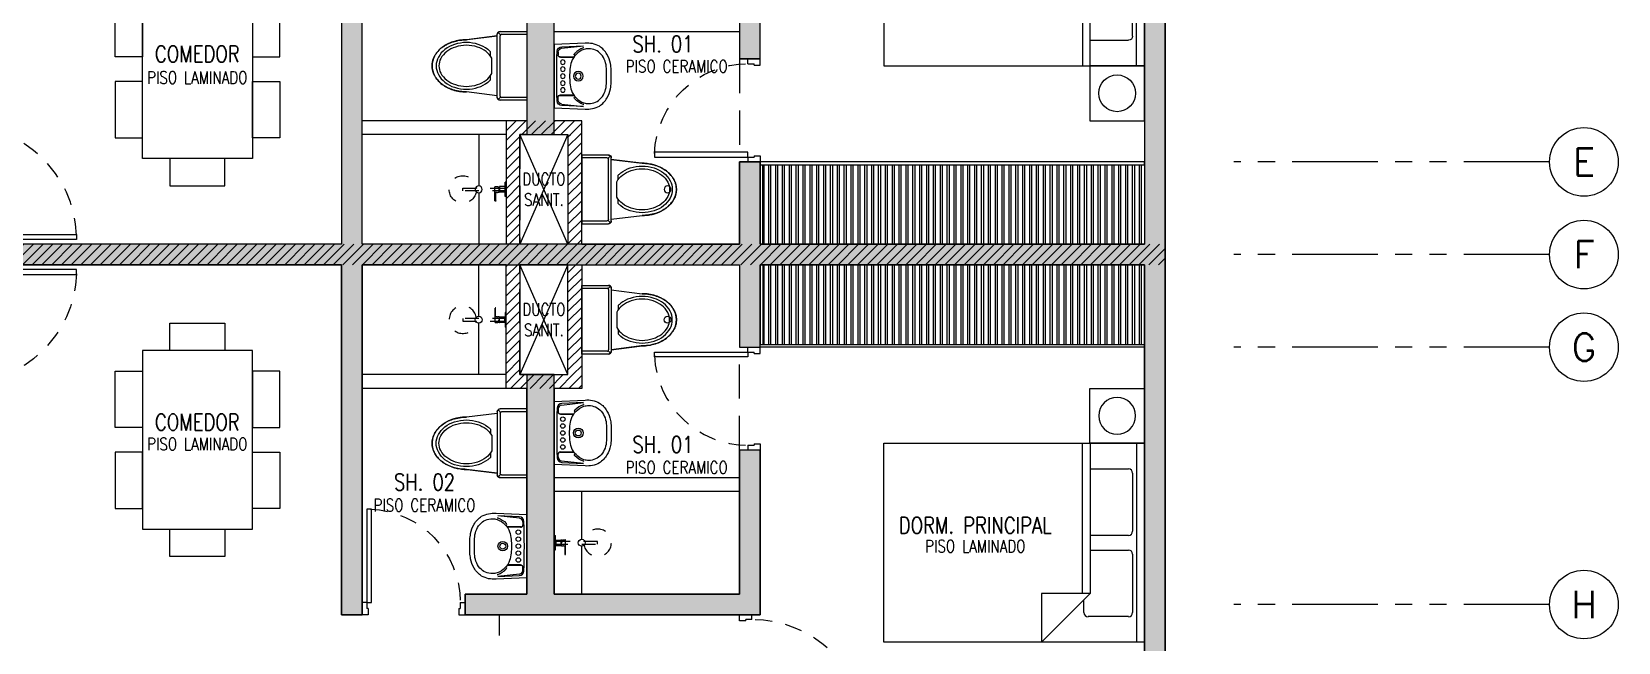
# Model space of a CAD drawing. Header units: millimetres. Extents: x 3765 to 3833, y 1327 to 1657.
# Drawn here: x 3810.27 to 3821.82, y 1410.84 to 1415.29 of the extents above; entities that cross this region are included whole.
import ezdxf
from ezdxf.enums import TextEntityAlignment as Align

# ---------------------------------------------------------------- set-up
doc = ezdxf.new("R2010")
doc.units = ezdxf.units.MM
for name, pattern in [('HIDDEN2', [0.1875, 0.125, -0.0625]), ('PHANTOM', [63.5, 31.75, -6.35, 6.35, -6.35, 6.35, -6.35]), ('PHANTOM2', [1.25, 0.625, -0.125, 0.125, -0.125, 0.125, -0.125]), ('X-REF_DP_Arquitectura$0$HIDDEN', [0.375, 0.25, -0.125])]:
    doc.linetypes.add(name, pattern=pattern)
doc.layers.get('0').update_dxf_attribs({"color": 251, "lineweight": 9})
doc.layers.get('DEFPOINTS').update_dxf_attribs({"color": 251, "lineweight": 9})
for name, color, linetype, lineweight in [('A-EJES', 251, 'PHANTOM', 13), ('A-LINEAS', 251, 'Continuous', 13), ('A-MOBILIARIO', 251, 'Continuous', 13), ('A-MURO BAJO', 251, 'Continuous', 13), ('A-MUROS', 251, 'Continuous', 13), ('A-SANITARIOS', 251, 'Continuous', 13), ('A-TEXTO-ACABADO PISO', 251, 'Continuous', 13), ('A-TEXTO-AMBIENTE', 251, 'Continuous', 13), ('A_20_Estructuras', 251, 'Continuous', 13), ('A_50_TextoAmbiente', 251, 'Continuous', 13), ('A_50_TextoIndicaciones', 251, 'Continuous', 13), ('A_50_Vigas', 251, 'X-REF_DP_Arquitectura$0$HIDDEN', 13), ('A_60_HatchEstructuras', 251, 'Continuous', 13), ('DLP_MOBILIARIO FIJO', 251, 'Continuous', 13), ('MURO CF 120', 251, 'Continuous', 13), ('MURO CF 60', 251, 'Continuous', 13)]:
    doc.layers.add(name, color=color, linetype=linetype, lineweight=lineweight)
doc.styles.add('ROMANS', font='romans.shx', dxfattribs={"width": 0.8})
pattern_1 = [(270, (22.9, -6.524964), (0.05, -9e-18), [])]
pattern_2 = [(45, (-21.67, -43.67528), (-0.03535534, 0.03535534), [])]

# ---------------------------------------------------------------- blocks, each defined once
blk = doc.blocks.new('EF-P112')
at = {"layer": 'A_60_HatchEstructuras'}
h = blk.add_hatch(color=256, dxfattribs=at)
h.dxf.hatch_style = 1
h.paths.add_polyline_path([(-1.6, -4.3), (-3.75, -4.3), (-3.75, -4.45), (-3.3, -4.45), (-3.3, -6.05), (-3.1, -6.05), (-3.1, -4.45), (-1.75, -4.45), (-1.75, -5.5), (-1.6, -5.5)], flags=17)
h.paths.add_polyline_path([(-1.6, -8.35), (-1.747, -8.35), (-1.75, -8.35), (-1.75, -9.4), (-3.1, -9.4), (-3.1, -7.8), (-3.3, -7.8), (-3.3, -9.4), (-3.75, -9.4), (-3.75, -9.55), (-1.6, -9.55)], flags=17)
h.paths.add_polyline_path([(-4.5, -7), (-1.75, -7), (-1.75, -7.6), (-1.6, -7.6), (-1.6, -7), (1.2, -7), (1.2, -10.95), (1.15, -10.95), (1.15, -11.05), (1.35, -11.05), (1.35, -2.8), (1.15, -2.8), (1.15, -2.9), (1.2, -2.9), (1.2, -6.85), (-1.6, -6.85), (-1.6, -6.25), (-1.75, -6.25), (-1.75, -6.85), (-4.5, -6.85), (-4.5, -4.3), (-4.65, -4.3), (-4.65, -6.85), (-7.5, -6.85), (-7.5, -7), (-4.65, -7), (-4.65, -9.55), (-4.5, -9.55)])
at = {"elevation": 0}
for points in [[(-3, -6.85), (-3.35, -6.05)], [(-3, -6.05), (-3.35, -6.85)], [(-3, -7.8), (-3.35, -7)], [(-3, -7), (-3.35, -7.8)]]:
    blk.add_lwpolyline(points, dxfattribs=at)
at = {"layer": 'A_20_Estructuras'}
for points in [[(1.2, -2.9), (1.2, -6.85), (-1.6, -6.85), (-1.6, -6.25), (-1.75, -6.25), (-1.75, -6.85), (-4.5, -6.85), (-4.5, -4.3)], [(-4.65, -4.3), (-4.65, -6.85), (-7.5, -6.85)], [(-7.5, -7), (-4.65, -7), (-4.65, -9.55), (-4.5, -9.55), (-4.5, -7), (-1.75, -7), (-1.75, -7.6), (-1.6, -7.6), (-1.6, -7), (1.2, -7), (1.2, -10.95), (1.15, -10.95), (1.15, -11.05), (1.35, -11.05), (1.35, -2.8)]]:
    blk.add_lwpolyline(points, dxfattribs=at)
for points in [[(-1.6, -4.3), (-3.75, -4.3), (-3.75, -4.45), (-3.3, -4.45), (-3.3, -6.05), (-3.1, -6.05), (-3.1, -4.45), (-1.75, -4.45), (-1.75, -5.5), (-1.6, -5.5)], [(-1.6, -8.35), (-1.747, -8.35), (-1.75, -8.35), (-1.75, -9.4), (-3.1, -9.4), (-3.1, -7.8), (-3.3, -7.8), (-3.3, -9.4), (-3.75, -9.4), (-3.75, -9.55), (-1.6, -9.55)]]:
    blk.add_lwpolyline(points, close=True, dxfattribs=at)
at = {"layer": 'A_50_Vigas'}
for points in [[(-1.75, -5.5), (-1.75, -6.25)], [(-3.3, -6.05), (-3.35, -6.05), (-3.35, -6.85)], [(-3.1, -6.05), (-3, -6.05), (-3, -6.85)], [(-3.3, -7.8), (-3.35, -7.8), (-3.35, -7)], [(-3.1, -7.8), (-3, -7.8), (-3, -7)], [(-1.75, -8.35), (-1.75, -7.6)], [(-3.5, -10.45), (-3.5, -9.55)]]:
    blk.add_lwpolyline(points, dxfattribs=at)
blk = doc.blocks.new('ducha marsano')
at = {"linetype": 'HIDDEN2', "ltscale": 0.5, "extrusion": (-4.9425e-10, -7.91123e-10, -1)}
for p, q in [((-0.01, 0), (0.01, 0)), ((0.01, 0), (0.01, -0.316)), ((-0.02, -0.08), (-0.02, -0.06)), ((0.021, -0.082), (-0.019, -0.082)), ((-0.015, -0.058), (-0.016, -0.058)), ((-0.01, -0.316), (-0.01, 0)), ((0.022, -0.052), (0, -0.052)), ((0.025, -0.082), (0.021, -0.082)), ((0.022, -0.052), (0.022, -0.063)), ((0.022, -0.068), (0.022, -0.077)), ((0.022, -0.077), (0.025, -0.077)), ((0.025, -0.077), (0.077, -0.077)), ((0.077, -0.082), (0.025, -0.082)), ((0.077, -0.077), (0.082, -0.077)), ((0.082, -0.082), (0.077, -0.082)), ((0.082, -0.077), (0.084, -0.077)), ((0.082, -0.077), (0.082, -0.077)), ((0.084, -0.082), (0.082, -0.082)), ((0.082, -0.082), (0.082, -0.082)), ((0.086, -0.078), (0.086, -0.08)), ((0.01, -0.316), (-0.01, -0.316))]:
    blk.add_line(p, q, dxfattribs=at)
for centre, radius, start, end in [((0.019, -0.08), 0.0015, 270, 360), ((0, -0.046), 0.02, 323.9581, 354.9298), ((0, -0.046), 0.02, 185.0702, 195.2705), ((-0.084, -0.078), 0.0015, 90, 180), ((-0.084, -0.08), 0.0015, 180, 270), ((0, -0.316), 0.1, 95.7392, 84.2608)]:
    blk.add_arc(centre, radius, start, end, dxfattribs=at)
at = {"linetype": 'HIDDEN2', "ltscale": 0.5, "extrusion": (-4.94252e-10, -7.91124e-10, -1)}
blk.add_ellipse((0, -0.052), major_axis=(-0.0225, -0.0095), ratio=0.001448, start_param=0.425436, end_param=1.567366, dxfattribs=at)
at = {"linetype": 'HIDDEN2', "ltscale": 0.5}
for points, degree in [([(-0.031, 0), (0, 0), (0.03, 0)], 2), ([(0.03, 0), (0.041, 0), (0.052, 0)], 2), ([(0.052, 0), (0.052, -0.004), (0.052, -0.008)], 2), ([(-0.053, 0), (-0.053, -0.004), (-0.053, -0.008)], 2), ([(-0.053, 0), (-0.042, 0), (-0.031, 0)], 2), ([(-0.053, -0.008), (-0.053, -0.008), (-0.053, -0.008)], 2), ([(0.03, -0.008), (0, -0.008), (-0.031, -0.008)], 2), ([(-0.022, -0.008), (-0.022, -0.009), (-0.022, -0.011)], 2), ([(-0.021, -0.011), (-0.007, -0.011), (0.007, -0.011), (0.021, -0.011)], 3), ([(-0.02, -0.011), (-0.02, -0.029), (-0.02, -0.048)], 2), ([(-0.02, -0.048), (0, -0.048), (0.02, -0.048)], 2), ([(0.02, -0.011), (0.02, -0.029), (0.02, -0.048)], 2), ([(0.022, -0.008), (0.022, -0.009), (0.022, -0.011)], 2)]:
    blk.add_open_spline(points, degree=degree, dxfattribs=at)
for points, weights in [([(-0.053, -0.008), (-0.053, -0.008), (-0.053, -0.008)], [1, 0.990847086912, 0.982266230892]), ([(-0.052, -0.008), (-0.053, -0.008), (-0.053, -0.008)], [1, 0.707106781193, 1]), ([(-0.022, -0.011), (-0.022, -0.011), (-0.021, -0.011)], [1, 0.70710678154, 1]), ([(-0.02, -0.048), (-0.02, -0.048), (-0.02, -0.048)], [1, 0.707106780138, 1]), ([(0.02, -0.048), (0.02, -0.048), (0.02, -0.048)], [1, 0.707106779703, 1]), ([(0.021, -0.011), (0.021, -0.011), (0.021, -0.011)], [1, 0.992411795776, 1]), ([(0.052, -0.008), (0.052, -0.008), (0.052, -0.008)], [1, 0.992411795771, 1])]:
    blk.add_rational_spline(points, weights, degree=2, dxfattribs=at)
for points, knots in [([(-0.031, -0.008), (-0.033, -0.008), (-0.037, -0.008), (-0.042, -0.008), (-0.046, -0.008), (-0.049, -0.008), (-0.051, -0.008), (-0.052, -0.008), (-0.052, -0.008)], [0, 0, 0, 0, 8.104572, 12.495263, 16.885954, 21.276645, 25.667336, 33.771908, 33.771908, 33.771908, 33.771908]), ([(0.022, -0.068), (0.022, -0.068), (0.022, -0.068), (0.022, -0.068), (0.022, -0.068), (0.022, -0.067), (0.022, -0.067), (0.022, -0.066), (0.022, -0.066), (0.022, -0.065), (0.022, -0.065), (0.022, -0.064), (0.022, -0.064), (0.022, -0.063), (0.022, -0.063), (0.022, -0.063), (0.022, -0.063), (0.022, -0.063)], [0.4148436, 0.4148436, 0.4148436, 0.4148436, 0.5185541, 0.5185541, 0.6222645, 0.6222645, 0.7259759, 0.7259759, 0.8296873, 0.8296873, 0.9333987, 0.9333987, 1.03711, 1.03711, 1.1408205, 1.1408205, 1.2445309, 1.2445309, 1.2445309, 1.2445309]), ([(0.052, -0.008), (0.052, -0.008), (0.051, -0.008), (0.049, -0.008), (0.046, -0.008), (0.042, -0.008), (0.037, -0.008), (0.033, -0.008), (0.03, -0.008)], [0, 0, 0, 0, 8.104572, 12.495263, 16.885954, 21.276645, 25.667336, 33.771908, 33.771908, 33.771908, 33.771908])]:
    blk.add_open_spline(points, degree=3, knots=knots, dxfattribs=at)
for points, weights, degree, knots in [([(0.021, -0.011), (0.021, -0.011), (0.021, -0.011), (0.021, -0.011), (0.021, -0.011), (0.022, -0.011), (0.022, -0.011)], [0.918641037743, 0.918640949346, 0.918640860949, 0.918640772552, 0.789223156395, 0.789223156395, 0.918640772552], 3, [0.1238988, 0.1238988, 0.1238988, 0.1238988, 0.1238993, 0.1238993, 0.1238993, 0.78603, 0.78603, 0.78603, 0.78603]), ([(0.052, -0.008), (0.052, -0.008), (0.052, -0.008), (0.052, -0.008), (0.052, -0.008)], [0.918641037749, 0.918640905153, 0.918640772558, 0.724517853988, 0.918640772558], 2, [0.1238988, 0.1238988, 0.1238988, 0.1238993, 0.1238993, 0.7860311, 0.7860311, 0.7860311])]:
    blk.add_rational_spline(points, weights, degree=degree, knots=knots, dxfattribs=at)
blk = doc.blocks.new('*U86')
for p, q in [((0.01, 0.855), (0.01, 0.9)), ((0.055, 0.855), (0.01, 0.855)), ((0.1, 0.865), (0.055, 0.865)), ((0.055, 0.855), (0.055, 0.865)), ((0.1, 0.865), (0.1, 0.9)), ((0.055, 0.045), (0.01, 0.045)), ((0.01, 0.045), (0.01, 0)), ((0.055, 0.045), (0.055, 0.035)), ((0.1, 0.035), (0.055, 0.035)), ((0.1, 0.035), (0.1, 0))]:
    blk.add_line(p, q)
blk.add_lwpolyline([(0.93, 0.07), (0.93, 0.035), (0.1, 0.035), (0.1, 0.07)], close=True)
at = {"color": 7, "linetype": 'HIDDEN2'}
blk.add_arc((0.1, 0.034), 0.831, 2.2301, 89.9672, dxfattribs=at)
blk = doc.blocks.new('A$C3E6679A6')
for p, q in [((0, 1.904), (1.45, 1.904)), ((0, 1.844), (0, 1.904)), ((1.45, 1.904), (1.45, 1.844))]:
    blk.add_line(p, q)
at = {"linetype": 'Continuous'}
for p, q in [((0, 1.844), (1.45, 1.844)), ((0, 0.004), (0, 1.844)), ((0.187, 1.509), (0.187, 1.786)), ((0.217, 1.817), (0.641, 1.817)), ((0.672, 1.786), (0.672, 1.509)), ((0.778, 1.509), (0.778, 1.786)), ((0.809, 1.817), (1.233, 1.817)), ((1.263, 1.786), (1.263, 1.493)), ((1.45, 1.844), (1.45, 0.004)), ((0, 1.508), (1.095, 1.508)), ((1.45, 1.154), (1.095, 1.508)), ((1.095, 1.508), (1.095, 1.154)), ((1.095, 1.452), (0, 1.452)), ((1.233, 1.462), (1.142, 1.462)), ((1.095, 1.154), (1.45, 1.154)), ((1.45, 0.004), (0, 0.004))]:
    blk.add_line(p, q, dxfattribs=at)
for centre, start, end in [((0.217, 1.786), 90, 180), ((0.641, 1.786), 0, 90), ((0.809, 1.786), 90, 180), ((1.233, 1.786), 0, 90), ((1.233, 1.493), 270, 0)]:
    blk.add_arc(centre, 0.0306, start, end, dxfattribs=at)
at = {"layer": 'DEFPOINTS', "color": 0, "linetype": 'ByBlock'}
for p in [(0, 1.904), (0, 0)]:
    blk.add_point(p, dxfattribs=at)
blk = doc.blocks.new('A$C2EBA15F5')
blk.add_lwpolyline([(0, 0.4), (0, 0), (0.4, 0), (0.4, 0.4)], close=True)
blk.add_circle((0.2, 0.2), 0.134)
blk = doc.blocks.new('SIFON JET_PLANTA')
at = {"extrusion": (-2.64698e-23, 6.61744e-24, -1)}
for p, q in [((-0.215, 0.232, 0), (-0.214, 0.236, 0)), ((-0.215, 0.228, 0), (-0.215, 0.232, 0)), ((-0.214, 0.236, 0), (-0.213, 0.239, 0)), ((-0.213, 0.239, 0), (-0.211, 0.242, 0)), ((-0.211, 0.242, 0), (-0.209, 0.244, 0)), ((-0.209, 0.244, 0), (-0.208, 0.245, 0)), ((-0.208, 0.245, 0), (-0.205, 0.247, 0)), ((-0.205, 0.247, 0), (-0.201, 0.249, 0)), ((-0.201, 0.249, 0), (-0.195, 0.25, 0)), ((-0.195, 0.25, 0), (-0.195, 0.25, 0)), ((-0.195, 0.25, 0), (-0.161, 0.25, 0)), ((-0.161, 0.25, 0), (-0.097, 0.25, 0)), ((-0.097, 0.25, 0), (-0.032, 0.25, 0)), ((-0.032, 0.25, 0), (0, 0.25, 0)), ((0, 0.25, 0), (0, -0.25, 0)), ((-0.639, 0.115, 0), (-0.633, 0.121, 0)), ((-0.633, 0.121, 0), (-0.63, 0.123, 0)), ((-0.63, 0.123, 0), (-0.625, 0.128, 0)), ((-0.625, 0.128, 0), (-0.621, 0.131, 0)), ((-0.621, 0.131, 0), (-0.617, 0.134, 0)), ((-0.617, 0.134, 0), (-0.611, 0.139, 0)), ((-0.611, 0.139, 0), (-0.606, 0.142, 0)), ((-0.606, 0.142, 0), (-0.6, 0.146, 0)), ((-0.6, 0.146, 0), (-0.596, 0.148, 0)), ((-0.596, 0.148, 0), (-0.591, 0.152, 0)), ((-0.591, 0.152, 0), (-0.586, 0.154, 0)), ((-0.586, 0.154, 0), (-0.579, 0.158, 0)), ((-0.579, 0.158, 0), (-0.569, 0.163, 0)), ((-0.569, 0.163, 0), (-0.552, 0.17, 0)), ((-0.552, 0.17, 0), (-0.546, 0.172, 0)), ((-0.546, 0.172, 0), (-0.538, 0.175, 0)), ((-0.538, 0.175, 0), (-0.535, 0.176, 0)), ((-0.535, 0.176, 0), (-0.526, 0.178, 0)), ((-0.526, 0.178, 0), (-0.522, 0.18, 0)), ((-0.522, 0.18, 0), (-0.515, 0.181, 0)), ((-0.515, 0.181, 0), (-0.508, 0.183, 0)), ((-0.508, 0.183, 0), (-0.502, 0.184, 0)), ((-0.502, 0.184, 0), (-0.486, 0.187, 0)), ((-0.486, 0.187, 0), (-0.476, 0.188, 0)), ((-0.476, 0.188, 0), (-0.473, 0.188, 0)), ((-0.473, 0.188, 0), (-0.464, 0.189, 0)), ((-0.464, 0.189, 0), (-0.455, 0.19, 0)), ((-0.455, 0.19, 0), (-0.449, 0.19, 0)), ((-0.449, 0.19, 0), (-0.44, 0.19, 0)), ((-0.44, 0.19, 0), (-0.432, 0.191, 0)), ((-0.432, 0.191, 0), (-0.215, 0.218, 0)), ((-0.215, 0.223, 0), (-0.215, 0.228, 0)), ((-0.215, 0.218, 0), (-0.215, 0.223, 0)), ((-0.69, 0.01, 0), (-0.689, 0.014, 0)), ((-0.69, 0.004, 0), (-0.69, 0.01, 0)), ((-0.69, 0, 0), (-0.69, 0.004, 0)), ((-0.689, 0.019, 0), (-0.688, 0.024, 0)), ((-0.689, 0.014, 0), (-0.689, 0.019, 0)), ((-0.688, 0.024, 0), (-0.687, 0.028, 0)), ((-0.688, 0.024, 0), (-0.688, 0.024, 0)), ((-0.687, 0.031, 0), (-0.685, 0.036, 0)), ((-0.687, 0.028, 0), (-0.687, 0.031, 0)), ((-0.685, 0.036, 0), (-0.684, 0.042, 0)), ((-0.685, 0.036, 0), (-0.685, 0.036, 0)), ((-0.684, 0.042, 0), (-0.682, 0.048, 0)), ((-0.684, 0.042, 0), (-0.684, 0.042, 0)), ((-0.682, 0.048, 0), (-0.68, 0.052, 0)), ((-0.68, 0.052, 0), (-0.679, 0.055, 0)), ((-0.679, 0.055, 0), (-0.678, 0.058, 0)), ((-0.678, 0.058, 0), (-0.674, 0.066, 0)), ((-0.674, 0.066, 0), (-0.672, 0.07, 0)), ((-0.674, 0.066, 0), (-0.674, 0.066, 0)), ((-0.672, 0.07, 0), (-0.671, 0.073, 0)), ((-0.671, 0.073, 0), (-0.669, 0.076, 0)), ((-0.669, 0.076, 0), (-0.667, 0.078, 0)), ((-0.667, 0.078, 0), (-0.665, 0.082, 0)), ((-0.665, 0.082, 0), (-0.663, 0.085, 0)), ((-0.663, 0.085, 0), (-0.661, 0.088, 0)), ((-0.661, 0.088, 0), (-0.657, 0.094, 0)), ((-0.657, 0.094, 0), (-0.653, 0.098, 0)), ((-0.657, 0.094, 0), (-0.657, 0.094, 0)), ((-0.653, 0.098, 0), (-0.65, 0.102, 0)), ((-0.653, 0.098, 0), (-0.653, 0.098, 0)), ((-0.65, 0.102, 0), (-0.645, 0.108, 0)), ((-0.645, 0.108, 0), (-0.639, 0.115, 0)), ((-0.69, -0.007, 0), (-0.69, 0, 0)), ((-0.69, -0.011, 0), (-0.69, -0.007, 0)), ((-0.689, -0.016, 0), (-0.69, -0.011, 0)), ((-0.688, -0.023, 0), (-0.689, -0.016, 0)), ((-0.688, -0.026, 0), (-0.688, -0.023, 0)), ((-0.687, -0.03, 0), (-0.688, -0.026, 0)), ((-0.686, -0.032, 0), (-0.687, -0.03, 0)), ((-0.685, -0.036, 0), (-0.686, -0.032, 0)), ((-0.684, -0.042, 0), (-0.685, -0.036, 0)), ((-0.683, -0.046, 0), (-0.684, -0.042, 0)), ((-0.681, -0.049, 0), (-0.683, -0.046, 0)), ((-0.68, -0.052, 0), (-0.681, -0.049, 0)), ((-0.679, -0.055, 0), (-0.68, -0.052, 0)), ((-0.678, -0.058, 0), (-0.679, -0.055, 0)), ((-0.677, -0.06, 0), (-0.678, -0.058, 0)), ((-0.675, -0.064, 0), (-0.677, -0.06, 0)), ((-0.672, -0.07, 0), (-0.675, -0.064, 0)), ((-0.671, -0.073, 0), (-0.672, -0.07, 0)), ((-0.668, -0.077, 0), (-0.671, -0.073, 0)), ((-0.665, -0.083, 0), (-0.668, -0.077, 0)), ((-0.662, -0.086, 0), (-0.665, -0.083, 0)), ((-0.66, -0.09, 0), (-0.662, -0.086, 0)), ((-0.655, -0.096, 0), (-0.66, -0.09, 0)), ((-0.649, -0.103, 0), (-0.655, -0.096, 0)), ((-0.646, -0.107, 0), (-0.649, -0.103, 0)), ((-0.64, -0.114, 0), (-0.646, -0.107, 0)), ((-0.638, -0.116, 0), (-0.64, -0.114, 0)), ((-0.635, -0.119, 0), (-0.638, -0.116, 0)), ((-0.634, -0.12, 0), (-0.635, -0.119, 0)), ((-0.635, -0.119, 0), (-0.635, -0.119, 0)), ((-0.632, -0.122, 0), (-0.634, -0.12, 0)), ((-0.63, -0.123, 0), (-0.632, -0.122, 0)), ((-0.632, -0.122, 0), (-0.632, -0.122, 0)), ((-0.629, -0.124, 0), (-0.63, -0.123, 0)), ((-0.628, -0.125, 0), (-0.629, -0.124, 0)), ((-0.626, -0.127, 0), (-0.628, -0.125, 0)), ((-0.625, -0.128, 0), (-0.626, -0.127, 0)), ((-0.623, -0.129, 0), (-0.625, -0.128, 0)), ((-0.625, -0.128, 0), (-0.625, -0.128, 0)), ((-0.622, -0.13, 0), (-0.623, -0.129, 0)), ((-0.621, -0.131, 0), (-0.622, -0.13, 0)), ((-0.62, -0.132, 0), (-0.621, -0.131, 0)), ((-0.619, -0.132, 0), (-0.62, -0.132, 0)), ((-0.618, -0.133, 0), (-0.619, -0.132, 0)), ((-0.617, -0.134, 0), (-0.618, -0.133, 0)), ((-0.615, -0.135, 0), (-0.617, -0.134, 0)), ((-0.614, -0.136, 0), (-0.615, -0.135, 0)), ((-0.612, -0.138, 0), (-0.614, -0.136, 0)), ((-0.609, -0.14, 0), (-0.612, -0.138, 0)), ((-0.607, -0.141, 0), (-0.609, -0.14, 0)), ((-0.606, -0.142, 0), (-0.607, -0.141, 0)), ((-0.604, -0.143, 0), (-0.606, -0.142, 0)), ((-0.602, -0.145, 0), (-0.604, -0.143, 0)), ((-0.6, -0.146, 0), (-0.602, -0.145, 0)), ((-0.599, -0.147, 0), (-0.6, -0.146, 0)), ((-0.596, -0.148, 0), (-0.599, -0.147, 0)), ((-0.595, -0.149, 0), (-0.596, -0.148, 0)), ((-0.594, -0.15, 0), (-0.595, -0.149, 0)), ((-0.592, -0.151, 0), (-0.594, -0.15, 0)), ((-0.59, -0.152, 0), (-0.592, -0.151, 0)), ((-0.587, -0.154, 0), (-0.59, -0.152, 0)), ((-0.583, -0.156, 0), (-0.587, -0.154, 0)), ((-0.578, -0.159, 0), (-0.583, -0.156, 0)), ((-0.576, -0.16, 0), (-0.578, -0.159, 0)), ((-0.574, -0.161, 0), (-0.576, -0.16, 0)), ((-0.57, -0.163, 0), (-0.574, -0.161, 0)), ((-0.568, -0.164, 0), (-0.57, -0.163, 0)), ((-0.566, -0.164, 0), (-0.568, -0.164, 0)), ((-0.564, -0.165, 0), (-0.566, -0.164, 0)), ((-0.561, -0.166, 0), (-0.564, -0.165, 0)), ((-0.56, -0.167, 0), (-0.561, -0.166, 0)), ((-0.557, -0.168, 0), (-0.56, -0.167, 0)), ((-0.554, -0.169, 0), (-0.557, -0.168, 0)), ((-0.551, -0.171, 0), (-0.554, -0.169, 0)), ((-0.549, -0.171, 0), (-0.551, -0.171, 0)), ((-0.546, -0.172, 0), (-0.549, -0.171, 0)), ((-0.545, -0.173, 0), (-0.546, -0.172, 0)), ((-0.543, -0.173, 0), (-0.545, -0.173, 0)), ((-0.541, -0.174, 0), (-0.543, -0.173, 0)), ((-0.538, -0.175, 0), (-0.541, -0.174, 0)), ((-0.535, -0.176, 0), (-0.538, -0.175, 0)), ((-0.538, -0.175, 0), (-0.538, -0.175, 0)), ((-0.532, -0.177, 0), (-0.535, -0.176, 0)), ((-0.53, -0.178, 0), (-0.532, -0.177, 0)), ((-0.527, -0.178, 0), (-0.53, -0.178, 0)), ((-0.524, -0.179, 0), (-0.527, -0.178, 0)), ((-0.527, -0.178, 0), (-0.527, -0.178, 0)), ((-0.522, -0.18, 0), (-0.524, -0.179, 0)), ((-0.518, -0.181, 0), (-0.522, -0.18, 0)), ((-0.515, -0.181, 0), (-0.518, -0.181, 0)), ((-0.512, -0.182, 0), (-0.515, -0.181, 0)), ((-0.509, -0.183, 0), (-0.512, -0.182, 0)), ((-0.507, -0.183, 0), (-0.509, -0.183, 0)), ((-0.502, -0.184, 0), (-0.507, -0.183, 0)), ((-0.497, -0.185, 0), (-0.502, -0.184, 0)), ((-0.495, -0.185, 0), (-0.497, -0.185, 0)), ((-0.497, -0.185, 0), (-0.497, -0.185, 0)), ((-0.494, -0.186, 0), (-0.495, -0.185, 0)), ((-0.492, -0.186, 0), (-0.494, -0.186, 0)), ((-0.488, -0.186, 0), (-0.492, -0.186, 0)), ((-0.486, -0.187, 0), (-0.488, -0.186, 0)), ((-0.482, -0.187, 0), (-0.486, -0.187, 0)), ((-0.481, -0.187, 0), (-0.482, -0.187, 0)), ((-0.478, -0.188, 0), (-0.481, -0.187, 0)), ((-0.476, -0.188, 0), (-0.478, -0.188, 0)), ((-0.473, -0.188, 0), (-0.476, -0.188, 0)), ((-0.469, -0.189, 0), (-0.473, -0.188, 0)), ((-0.465, -0.189, 0), (-0.469, -0.189, 0)), ((-0.464, -0.189, 0), (-0.465, -0.189, 0)), ((-0.465, -0.189, 0), (-0.465, -0.189, 0)), ((-0.462, -0.189, 0), (-0.464, -0.189, 0)), ((-0.459, -0.189, 0), (-0.462, -0.189, 0)), ((-0.457, -0.19, 0), (-0.459, -0.189, 0)), ((-0.455, -0.19, 0), (-0.457, -0.19, 0)), ((-0.452, -0.19, 0), (-0.455, -0.19, 0)), ((-0.449, -0.19, 0), (-0.452, -0.19, 0)), ((-0.447, -0.19, 0), (-0.449, -0.19, 0)), ((-0.443, -0.19, 0), (-0.447, -0.19, 0)), ((-0.44, -0.19, 0), (-0.443, -0.19, 0)), ((-0.215, -0.218, 0), (-0.44, -0.19, 0)), ((-0.215, -0.227, 0), (-0.215, -0.218, 0)), ((-0.215, -0.23, 0), (-0.215, -0.227, 0)), ((-0.215, -0.233, 0), (-0.215, -0.23, 0)), ((-0.214, -0.237, 0), (-0.215, -0.233, 0)), ((-0.213, -0.239, 0), (-0.214, -0.237, 0)), ((-0.214, -0.237, 0), (-0.214, -0.237, 0)), ((-0.211, -0.242, 0), (-0.213, -0.239, 0)), ((-0.213, -0.239, 0), (-0.213, -0.239, 0)), ((-0.209, -0.244, 0), (-0.211, -0.242, 0)), ((-0.211, -0.242, 0), (-0.211, -0.242, 0)), ((-0.211, -0.242, 0), (-0.211, -0.242, 0)), ((-0.207, -0.246, 0), (-0.209, -0.244, 0)), ((-0.209, -0.244, 0), (-0.209, -0.244, 0)), ((-0.209, -0.244, 0), (-0.209, -0.244, 0)), ((-0.203, -0.248, 0), (-0.207, -0.246, 0)), ((-0.207, -0.246, 0), (-0.207, -0.246, 0)), ((-0.2, -0.249, 0), (-0.203, -0.248, 0)), ((-0.203, -0.248, 0), (-0.203, -0.248, 0)), ((-0.195, -0.25, 0), (-0.2, -0.249, 0)), ((0, -0.25, 0), (-0.195, -0.25, 0))]:
    blk.add_line(p, q, dxfattribs=at)
for p, q in [((-0.209, 0.244, 0), (-0.192, 0.227, 0)), ((-0.195, 0.25, 0), (0, 0.25, 0)), ((0, 0.25, 0), (0, -0.25, 0)), ((-0.215, 0.218, 0), (-0.44, 0.19, 0)), ((-0.215, -0.23, 0), (-0.215, 0.23, 0)), ((-0.195, -0.22, 0), (-0.195, 0.22, 0)), ((-0.185, 0.23, 0), (0, 0.23, 0)), ((-0.265, 0.072, 0), (-0.265, 0.103, 0)), ((-0.255, -0.056, 0), (-0.255, 0.056, 0)), ((-0.265, -0.103, 0), (-0.265, -0.072, 0)), ((-0.215, -0.218, 0), (-0.44, -0.19, 0)), ((-0.209, -0.244, 0), (-0.192, -0.227, 0)), ((0, -0.23, 0), (-0.185, -0.23, 0)), ((0, -0.25, 0), (-0.195, -0.25, 0))]:
    blk.add_line(p, q)
at = {"elevation": 0}
for points in [[(-0.265, 0.103, 0.0362), (-0.284, 0.12, 0.08725), (-0.353, 0.156, 0.077598), (-0.44, 0.17, 0.077598), (-0.527, 0.156, 0.08725), (-0.596, 0.12, 0.105601), (-0.644, 0.063, 0.12364), (-0.66, 0, 0.12364), (-0.644, -0.063, 0.105601), (-0.596, -0.12, 0.08725), (-0.527, -0.156, 0.077598), (-0.44, -0.17, 0.077598)], [(-0.255, 0.056, 0.100268), (-0.297, 0.104, 0.08725), (-0.36, 0.137, 0.077598), (-0.44, 0.15, 0.077598), (-0.52, 0.137, 0.08725), (-0.583, 0.104, 0.105601), (-0.627, 0.053, 0.12364), (-0.64, 0, 0.12364), (-0.627, -0.053, 0.105601), (-0.583, -0.104, 0.08725), (-0.52, -0.137, 0.077598), (-0.44, -0.15, 0.077598)], [(-0.44, -0.15, 0.077598), (-0.36, -0.137, 0.08725), (-0.297, -0.104, 0.100268), (-0.255, -0.056, 0.12364)], [(-0.44, -0.17, 0.077598), (-0.353, -0.156, 0.08725), (-0.284, -0.12, 0.0362), (-0.265, -0.103, 0.12364)]]:
    blk.add_lwpolyline(points, format="xyb", dxfattribs=at)
for centre, radius, start, end in [((-0.195, 0.23, 0), 0.02, 90, 180), ((-0.494, -0.027, 0), 0.203, 127.2348, 151.4088), ((-0.461, -0.07, 0), 0.257, 107.4741, 127.2348), ((-0.44, -0.138, 0), 0.328, 90, 107.4741), ((-0.185, 0.22, 0), 0.01, 90, 180), ((-0.544, 0, 0), 0.146, 151.4088, 180), ((-0.544, 0, 0), 0.146, 180, 208.5912), ((-0.494, 0.027, 0), 0.203, 208.5912, 232.7652), ((-0.461, 0.07, 0), 0.257, 232.7652, 252.5259), ((-0.44, 0.138, 0), 0.328, 252.5259, 270), ((-0.195, -0.23, 0), 0.02, 180, 270), ((-0.185, -0.22, 0), 0.01, 180, 270)]:
    blk.add_arc(centre, radius, start, end)
blk = doc.blocks.new('BOWL-ITALGRIF_VARADERO_01')
for p, q in [((-0.203, -0.197), (-0.221, -0.038)), ((-0.14, -0.208), (-0.142, -0.108)), ((-0.137, -0.205), (-0.137, -0.112)), ((0.138, -0.205), (0.138, -0.112)), ((0.14, -0.208), (0.142, -0.108)), ((0.203, -0.197), (0.221, -0.038)), ((-0.175, -0.222), (-0.154, -0.222)), ((0.175, -0.222), (0.154, -0.222))]:
    blk.add_line(p, q)
for points in [[(-0.092, 0.159, -0.02989), (-0.046, 0.165, -0.007822), (0.046, 0.165, -0.02989), (0.092, 0.159, -0.091737), (0.16, 0.134, -0.112496), (0.218, 0.079, -0.147885), (0.24, -0.026), (0.23, -0.25), (-0.23, -0.25), (-0.24, -0.026, -0.147885), (-0.218, 0.079, -0.112496), (-0.16, 0.134, -0.091737)], [(-0.05, -0.136, -0.062677), (-0.105, -0.125, -0.110639), (-0.158, -0.091, -0.120976), (-0.195, -0.034, -0.061198), (-0.2, 0, -0.21707), (-0.159, 0.092, -0.174983), (-0.055, 0.13, -0.010618), (0, 0.131, -0.010618), (0.055, 0.13, -0.174983), (0.159, 0.092, -0.21707), (0.2, 0, -0.061198), (0.195, -0.034, -0.120976), (0.158, -0.091, -0.110639), (0.105, -0.125, -0.062677), (0.05, -0.136, -0.017583), (0, -0.138, -0.017583)]]:
    blk.add_lwpolyline(points, format="xyb", close=True)
for points in [[(-0.222, -0.038), (-0.214, -0.195, 0.390823), (-0.181, -0.229, 0.017524), (0.181, -0.229, 0.390823), (0.214, -0.195), (0.222, -0.038)], [(-0.207, -0.035, 0.005), (-0.206, -0.038, 0.121292), (-0.166, -0.1, 0.007977), (-0.162, -0.103)], [(0.207, -0.035, -0.005), (0.206, -0.038, -0.121292), (0.166, -0.1, -0.007977), (0.162, -0.103)]]:
    blk.add_lwpolyline(points, format="xyb")
for centre, radius in [((0, -0.075), 0.035), ((0, -0.075), 0.0215), ((-0.101, -0.188), 0.0165), ((-0.051, -0.188), 0.0165), ((0, -0.188), 0.0165), ((0.051, -0.188), 0.0165), ((0.102, -0.188), 0.0165)]:
    blk.add_circle(centre, radius)
for centre, radius, start, end in [((-0.158, -0.099), 0.006, 226.6431, 46.6431), ((-0.14, -0.108), 0.002, 54.3619, 181.1374), ((-0.135, -0.112), 0.002, 56.7109, 180), ((0.136, -0.112), 0.002, 0, 123.2891), ((0.14, -0.108), 0.002, 358.8626, 125.6381), ((0.158, -0.099), 0.006, 133.3569, 313.3569), ((-0.175, -0.194), 0.028, 186.3111, 270), ((-0.154, -0.205), 0.017, 270, 0), ((-0.154, -0.208), 0.014, 270, 1.1374), ((0.105, -0.125), 9.094947017729287e-16, 0, 217.6714), ((0.155, -0.205), 0.017, 180, 270), ((0.154, -0.208), 0.014, 178.8626, 270), ((0.175, -0.194), 0.028, 270, 353.6889)]:
    blk.add_arc(centre, radius, start, end)
blk = doc.blocks.new('*U109')
for p, q in [((0.01, 0.705), (0.01, 0.75)), ((0.055, 0.705), (0.01, 0.705)), ((0.1, 0.715), (0.055, 0.715)), ((0.055, 0.705), (0.055, 0.715)), ((0.1, 0.715), (0.1, 0.75)), ((0.055, 0.045), (0.01, 0.045)), ((0.01, 0.045), (0.01, 0)), ((0.055, 0.045), (0.055, 0.035)), ((0.1, 0.035), (0.055, 0.035)), ((0.1, 0.035), (0.1, 0))]:
    blk.add_line(p, q)
blk.add_lwpolyline([(0.78, 0.07), (0.78, 0.035), (0.1, 0.035), (0.1, 0.07)], close=True)
at = {"color": 7, "linetype": 'HIDDEN2'}
blk.add_arc((0.1, 0.034), 0.681, 2.2301, 89.9672, dxfattribs=at)
blk = doc.blocks.new('A$Cb5611ba7')
for points in [[(0.15, 0.173), (0.15, -0.027), (0.56, -0.027), (0.56, 0.173)], [(1.15, 0.173), (1.15, -0.027), (0.74, -0.027), (0.74, 0.173)], [(0, -0.027), (0, -0.827), (1.3, -0.827), (1.3, -0.027)], [(0, -0.227), (0, -0.627), (-0.2, -0.627), (-0.2, -0.227)], [(1.5, -0.627), (1.3, -0.627), (1.3, -0.227), (1.5, -0.227)], [(0.15, -1.027), (0.15, -0.827), (0.56, -0.827), (0.56, -1.027)], [(1.15, -1.027), (1.15, -0.827), (0.74, -0.827), (0.74, -1.027)]]:
    blk.add_lwpolyline(points, close=True)
blk = doc.blocks.new('DPTO 65_D1')
at = {"layer": 'DLP_MOBILIARIO FIJO'}
h = blk.add_hatch(dxfattribs=at)
h.set_pattern_fill('_USER', color=8, scale=0.05, angle=270, pattern_type=0)
h.set_pattern_definition([(270, (-9552.63491, -4911.74078), (0.05, -9e-18), [])])
h.paths.add_polyline_path([(-8.7, 0.075), (-5.92, 0.075), (-5.92, 0.655), (-8.7, 0.655)])
at = {"layer": 'A-LINEAS', "color": 8}
for p, q in [((-4.6, 2.475), (-4.6, 2.125)), ((-4.6, 2.075), (-4.6, 1.725)), ((-4.5, 0.875), (-4.15, 0.075)), ((-4.5, 0.075), (-4.15, 0.875)), ((-3.85, 0.875), (-3.85, 0.5)), ((-3.85, 0.45), (-3.85, 0.075))]:
    blk.add_line(p, q, dxfattribs=at)
for centre in [(-4.6, 2.1), (-5.225, 0.475, 0), (-3.85, 0.475, 0)]:
    blk.add_circle(centre, 0.025, dxfattribs=at)
at = {"layer": 'A-MURO BAJO', "color": 8}
for p, q in [((-4.4, 1.725), (-5.75, 1.725)), ((-4.4, 1.625), (-5.75, 1.625)), ((-4.05, 0.975), (-3, 0.975)), ((-4.05, 0.875), (-3, 0.875))]:
    blk.add_line(p, q, dxfattribs=at)
at = {"layer": 'A-MUROS', "color": 8}
for p, q in [((-8.85, 4.125), (-8.85, -0.075)), ((-5.9, 1.425), (-5.9, 2.625)), ((-5.9, 2.625), (-3.75, 2.625)), ((-3.75, 2.625), (-3.75, 2.475)), ((-3, 0.075), (-3, 2.625)), ((-3, 2.625), (-2.85, 2.625)), ((-2.85, 2.625), (-2.85, 0.075)), ((-4.4, 2.475), (-5.75, 2.475)), ((-5.75, 2.475), (-5.75, 1.425)), ((-4.4, 0.975), (-4.4, 2.475)), ((-3.75, 2.475), (-4.2, 2.475)), ((-4.2, 2.475), (-4.2, 0.975)), ((-5.9, 1.425), (-5.753, 1.425)), ((-4.6, 0.075), (-4.6, 0.975)), ((-4.6, 0.975), (-4.4, 0.975)), ((-4.2, 0.975), (-4.05, 0.975)), ((-4.05, 0.975), (-4.05, 0.075)), ((-5.75, 0.675), (-5.9, 0.675)), ((-5.9, 0.675), (-5.9, 0.075)), ((-5.75, 0.075), (-5.75, 0.675)), ((-5.9, 0.075), (-8.7, 0.075)), ((-4.6, 0.075), (-5.75, 0.075)), ((-4.05, 0.075), (-3, 0.075)), ((-2.85, 0.075), (0, 0.075))]:
    blk.add_line(p, q, dxfattribs=at)
blk.add_lwpolyline([(-8.85, 4.125), (-8.65, 4.125), (-8.65, 4.025), (-8.7, 4.025), (-8.7, 0.075)], dxfattribs=at)
at = {"layer": 'A-MUROS', "color": 8, "elevation": 0}
blk.add_lwpolyline([(-4.15, 0.875), (-4.5, 0.875), (-4.5, 0.075), (-4.15, 0.075)], close=True, dxfattribs=at)
at = {"layer": 'DLP_MOBILIARIO FIJO', "color": 8, "elevation": 0}
for points in [[(-5.9, 0.675), (-5.9, 0.655), (-8.7, 0.655), (-8.7, 0.675)], [(-8.7, 0.075), (-5.92, 0.075), (-5.92, 0.655), (-8.7, 0.655)]]:
    blk.add_lwpolyline(points, close=True, dxfattribs=at)
at = {"layer": 'A-MOBILIARIO', "color": 8}
for name, p, rotation in [('*U86', (-5.74, 3.525), 180), ('A$Cb5611ba7', (-1.374, 2), 270)]:
    blk.add_blockref(name, p, dxfattribs=dict(at, rotation=rotation))
at = {"layer": 'A-MOBILIARIO', "color": 8, "extrusion": (0, 0, -1), "xscale": -1.000000000000004, "zscale": -1.000000000000004, "rotation": 270}
blk.add_blockref('A$C3E6679A6', (6.796, 1.375), dxfattribs=at)
at = {"layer": 'A-MOBILIARIO', "color": 8}
for name, p, xscale, rotation in [('*U109', (-3, 2.635), -1.000000000000017, 90), ('A$C2EBA15F5', (-8.7, 1.375), -1, 180)]:
    blk.add_blockref(name, p, dxfattribs=dict(at, xscale=xscale, rotation=rotation))
blk.add_blockref('*U109', (-5.91, 0.675, 0), dxfattribs=at)
at = {"layer": 'A-MOBILIARIO', "color": 8, "xscale": -1}
blk.add_blockref('*U86', (0.01, 0.075), dxfattribs=at)
at = {"layer": 'A-SANITARIOS', "color": 8}
for p, rotation in [((-3.95, 2.125, 0), 270), ((-4.65, 1.3, 0), 90)]:
    blk.add_blockref('BOWL-ITALGRIF_VARADERO_01', p, dxfattribs=dict(at, rotation=rotation))
at = {"layer": 'A-SANITARIOS', "color": 8, "extrusion": (-7.91123e-10, -4.9425e-10, -1), "rotation": 90.00000070035715}
blk.add_blockref('ducha marsano', (4.4, 2.1, 0), dxfattribs=at)
at = {"layer": 'A-SANITARIOS', "color": 8, "extrusion": (-3.60286e-08, 4.49068e-08, -1), "zscale": -1, "rotation": 1.331223222925988e-06}
blk.add_blockref('SIFON JET_PLANTA', (4.2, 1.375, 0), dxfattribs=at)
at = {"layer": 'A-SANITARIOS', "color": 8, "extrusion": (-3.60286e-08, -4.49068e-08, 1), "rotation": 1.331223285225882e-06}
blk.add_blockref('SIFON JET_PLANTA', (-4.6, 0.475, 0), dxfattribs=at)
at = {"layer": 'A-SANITARIOS', "color": 8, "extrusion": (7.91123e-10, 4.9425e-10, -1), "rotation": 270.0000007003572}
blk.add_blockref('ducha marsano', (4.05, 0.475, 0), dxfattribs=at)
blk = doc.blocks.new('TC_P10')
at = {"xscale": -1}
blk.add_blockref('DPTO 65_D1', (41.2, 4.125), dxfattribs=at)
at = {"rotation": 180}
blk.add_blockref('DPTO 65_D1', (41.2, 4.125), dxfattribs=at)
blk = doc.blocks.new('TEXTO AMBIENTES P10')
at = {"layer": 'A-TEXTO-ACABADO PISO', "char_height": 0.09, "attachment_point": 2, "style": 'ROMANS'}
for s, insert in [('PISO CERAMICO', (45.142, -5.509)), ('PISO LAMINADO', (41.65, -5.59))]:
    blk.add_mtext_dynamic_manual_height_columns(s, width=1.20225, gutter_width=12.5, heights=[0], dxfattribs=dict(at, insert=insert))
at = {"layer": 'A-TEXTO-ACABADO PISO', "char_height": 0.09, "attachment_point": 2, "rotation": 360, "style": 'ROMANS'}
for s, insert in [('PISO LAMINADO', (41.65, -8.26)), ('PISO CERAMICO', (45.142, -8.431)), ('PISO CERAMICO', (43.305, -8.706)), ('PISO LAMINADO', (47.317, -9.005))]:
    blk.add_mtext_dynamic_manual_height_columns(s, width=1.20225, gutter_width=12.5, heights=[0], dxfattribs=dict(at, insert=insert))
at = {"layer": 'A-TEXTO-AMBIENTE', "style": 'ROMANS', "width": 0.8}
for s, p in [('COMEDOR', (41.65, -5.523, 0)), ('SH. 01', (45.042, -5.451, 0)), ('COMEDOR', (41.65, -8.206, 0)), ('SH. 01', (45.042, -8.369, 0)), ('SH. 02', (43.305, -8.643, 0)), ('DORM. PRINCIPAL', (47.317, -8.958, 0))]:
    blk.add_text(s, height=0.12, dxfattribs=at).set_placement(p, align=Align.CENTER)
blk = doc.blocks.new('Ejes_Torre C')
at = {"layer": 'A-EJES', "linetype": 'PHANTOM2'}
for points in [[(52.85, 7.6), (50.55, 7.6)], [(52.85, 6.925), (50.55, 6.925)], [(52.85, 6.25), (50.55, 6.25)], [(52.85, 4.375), (50.55, 4.375)]]:
    blk.add_lwpolyline(points, dxfattribs=at)
at = {"layer": 'A-EJES', "linetype": 'Continuous'}
for centre in [(53.1, 7.6), (53.1, 6.925), (53.1, 6.25), (53.1, 4.375)]:
    blk.add_circle(centre, 0.25, dxfattribs=at)
at = {"layer": 'A-EJES', "linetype": 'Continuous', "style": 'ROMANS'}
for s, p in [('E', (53.1, 7.6)), ('F', (53.1, 6.925)), ('G', (53.1, 6.25)), ('H', (53.1, 4.375))]:
    blk.add_text(s, height=0.2, rotation=0, dxfattribs=at).set_placement(p, align=Align.MIDDLE_CENTER)
blk = doc.blocks.new('TEXTO DUCTOS PT')
at = {"layer": 'A_50_TextoIndicaciones', "char_height": 0.09, "width": 0.4157, "attachment_point": 5, "style": 'ROMANS'}
for insert in [(44.175, -6.45), (44.175, -7.4)]:
    blk.add_mtext('\\pxsm1,t16;DUCTO SANIT.', dxfattribs=dict(at, insert=insert))
blk = doc.blocks.new('pisos superiores')
at = {"layer": 'DLP_MOBILIARIO FIJO'}
h = blk.add_hatch(dxfattribs=at)
h.set_pattern_fill('_USER', color=8, scale=0.05, angle=270, pattern_type=0)
h.set_pattern_definition(pattern_1)
h.paths.add_polyline_path([(22.95, -6.375), (20.15, -6.375), (20.15, -5.795), (22.95, -5.795)])
h = blk.add_hatch(dxfattribs=at)
h.set_pattern_fill('_USER', color=8, scale=0.05, angle=270, pattern_type=0)
h.set_pattern_definition(pattern_1)
h.paths.add_polyline_path([(22.95, -6.525), (20.15, -6.525), (20.15, -7.105), (22.95, -7.105)])
at = {"layer": 'A-MUROS'}
for p, q in [((23.1, -2.325, 0), (23.1, -10.575, 0)), ((22.95, -6.525), (20.15, -6.525, 0))]:
    blk.add_line(p, q, dxfattribs=at)
blk.add_lwpolyline([(22.9, -2.325), (22.9, -2.425), (22.95, -2.425), (22.95, -6.375), (20.15, -6.375)], dxfattribs=at)
at = {"layer": 'A-MUROS', "elevation": 0}
blk.add_lwpolyline([(22.9, -10.575), (22.9, -10.475), (22.95, -10.475), (22.95, -6.525)], dxfattribs=at)
at = {"layer": 'DLP_MOBILIARIO FIJO', "elevation": 0}
for points in [[(20.15, -5.775), (20.15, -5.795), (22.95, -5.795), (22.95, -5.775)], [(20.15, -7.125), (20.15, -7.105), (22.95, -7.105), (22.95, -7.125)]]:
    blk.add_lwpolyline(points, close=True, dxfattribs=at)
at = {"layer": 'DLP_MOBILIARIO FIJO', "color": 8, "elevation": 0}
for points in [[(22.95, -6.375), (20.15, -6.375), (20.15, -5.795), (22.95, -5.795)], [(22.95, -6.525), (20.15, -6.525), (20.15, -7.105), (22.95, -7.105)]]:
    blk.add_lwpolyline(points, close=True, dxfattribs=at)
blk = doc.blocks.new('TORRE F HATCH CORTAFUEGO')
at = {"layer": 'MURO CF 60'}
h = blk.add_hatch(dxfattribs=at)
h.set_pattern_fill('_USER', color=8, scale=0.05, angle=45, pattern_type=0)
h.set_pattern_definition(pattern_2)
h.paths.add_polyline_path([(-3.45, -67.1), (-2.9, -67.1), (-2.9, -67.2), (-3.45, -67.2)])
h = blk.add_hatch(dxfattribs=at)
h.set_pattern_fill('_USER', color=8, scale=0.05, angle=45, pattern_type=0)
h.set_pattern_definition(pattern_2)
h.paths.add_polyline_path([(-3.45, -68), (-3.35, -68), (-3.35, -67.2), (-3.45, -67.2)])
h = blk.add_hatch(dxfattribs=at)
h.set_pattern_fill('_USER', color=8, scale=0.05, angle=45, pattern_type=0)
h.set_pattern_definition(pattern_2)
h.paths.add_polyline_path([(-2.9, -68), (-3, -68), (-3, -67.2), (-2.9, -67.2)])
h = blk.add_hatch(dxfattribs=at)
h.set_pattern_fill('_USER', color=8, scale=0.05, angle=45, pattern_type=0)
h.set_pattern_definition(pattern_2)
h.paths.add_polyline_path([(-7.5, -68), (1.35, -68), (1.35, -68.15), (-7.5, -68.15)])
h = blk.add_hatch(dxfattribs=at)
h.set_pattern_fill('_USER', color=8, scale=0.05, angle=45, pattern_type=0)
h.set_pattern_definition(pattern_2)
h.paths.add_polyline_path([(-3.35, -68.95), (-3.45, -68.95), (-3.45, -68.15), (-3.35, -68.15)])
h = blk.add_hatch(dxfattribs=at)
h.set_pattern_fill('_USER', color=8, scale=0.05, angle=45, pattern_type=0)
h.set_pattern_definition(pattern_2)
h.paths.add_polyline_path([(-3, -68.95), (-2.9, -68.95), (-2.9, -68.15), (-3, -68.15)])
h = blk.add_hatch(dxfattribs=at)
h.set_pattern_fill('_USER', color=8, scale=0.05, angle=45, pattern_type=0)
h.set_pattern_definition(pattern_2)
h.paths.add_polyline_path([(-2.9, -68.95), (-3.45, -68.95), (-3.45, -69.05), (-2.9, -69.05)])
blk = doc.blocks.new('N.01')
at = {"layer": 'A-MUROS', "elevation": 0}
for points in [[(27.1, 2.3), (27.1, 2.3), (27.25, 2.3), (27.25, 10.55), (27.1, 10.55)], [(27.1, 10.452), (27.1, 6.5)], [(27.1, 6.35), (27.1, 2.4)]]:
    blk.add_lwpolyline(points, dxfattribs=at)

msp = doc.modelspace()

# ---------------------------------------------------------------- block references
msp.add_blockref('EF-P112', (3817.172, 1420.588))

# ---------------------------------------------------------------- next in the draw order: block references
msp.add_blockref('TC_P10', (3768.472, 1409.538))

# ---------------------------------------------------------------- next in the draw order: block references
at = {"layer": 'A-EJES'}
msp.add_blockref('Ejes_Torre C', (3768.472, 1406.738), dxfattribs=at)
at = {"layer": 'A-MURO BAJO'}
msp.add_blockref('pisos superiores', (3795.422, 1420.113), dxfattribs=at)
at = {"layer": 'A_50_TextoAmbiente'}
msp.add_blockref('TEXTO AMBIENTES P10', (3769.822, 1420.588), dxfattribs=at)
at = {"layer": 'A_50_TextoIndicaciones'}
msp.add_blockref('TEXTO DUCTOS PT', (3769.822, 1420.588), dxfattribs=at)
at = {"layer": 'MURO CF 120', "color": 251}
msp.add_blockref('TORRE F HATCH CORTAFUEGO', (3817.172, 1481.738), dxfattribs=at)

# ---------------------------------------------------------------- next in the draw order: block references
msp.add_blockref('N.01', (3791.272, 1407.238, 0))

doc.saveas('drawing.dxf')
